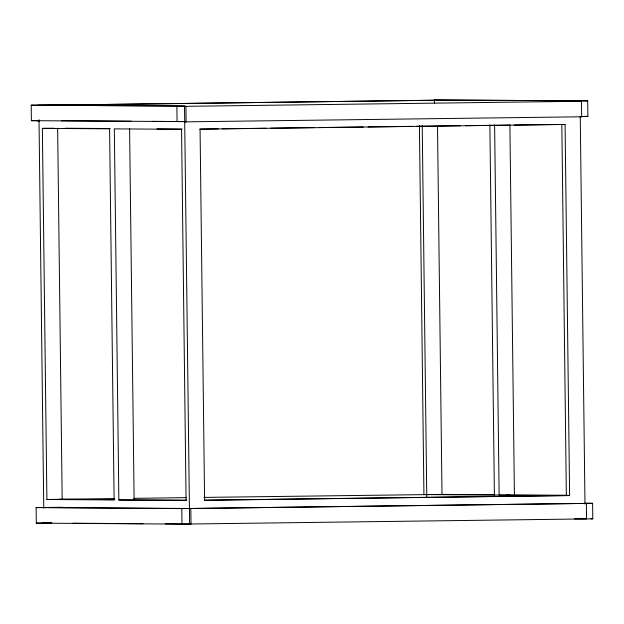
<?xml version="1.0" encoding="UTF-8"?>
<svg xmlns="http://www.w3.org/2000/svg" width="624" height="624" viewBox="0 0 624 624"><rect width="100%" height="100%" fill="white"/><g stroke="black" fill="none" stroke-linecap="round" stroke-linejoin="round"><path stroke-width="0.94" d="M152.654 121.368L184.696 121.586L31.387 120.689L31.2 105.167L184.509 106.064L189.618 524.012M434.421 103.171L434.382 99.988L587.691 100.877L587.886 116.399L580.25 116.501L584.984 504.075M31.2 105.167L184.509 106.064M587.691 100.877L434.382 99.988M581.467 101.26L184.517 106.337L185.913 106.345L186.108 121.867L184.704 121.859L581.654 116.782L581.467 101.26L580.063 101.252M31.387 120.689L39.023 120.596M39.577 120.838L37.627 120.861L39.031 120.869M42.37 128.38L109.59 128.833L114.122 499.941L46.901 499.489L42.37 128.38L53.82 128.232M199.735 129.09L218.228 128.848M222.121 128.801L265.925 128.24M270.785 128.177L314.59 127.616M319.457 127.553L363.262 126.984M368.129 126.922L411.926 126.36M416.793 126.298L460.598 125.736M465.465 125.674L509.262 125.112M514.129 125.05L557.934 124.48M565.079 124.457L200.062 129.152L204.594 500.261L569.611 495.565L565.079 124.457L562.637 124.441M46.901 499.489L114.403 498.553M133.754 498.365L186.428 497.632M203.954 497.406L442.455 494.403M506.813 494.894L509.675 494.855L507.312 494.84M118.856 499.98L186.077 500.432L181.545 129.324L114.325 128.864L118.856 499.98L186.732 500.136M567.013 495.245L499.138 495.089L494.614 124.948M204.266 500.198L566.358 495.542L561.826 124.433M584.844 503.256L592.613 503.311L592.8 518.833L181.982 524.113L36.309 523.123L36.114 507.601L62.26 507.265M36.114 507.601L181.795 508.591L592.613 503.311M42.346 507.491L190.827 508.505L586.381 503.42L586.568 518.942L574.486 518.856M36.309 523.123L51.73 522.928M584.002 116.376L587.886 116.399M580.258 116.774L581.654 116.782M61.363 120.744L131.282 121.22M65.426 128.232L110.245 128.536M156.874 128.856L182.2 129.028M494.731 494.754L442.003 494.395L437.502 126.212M569.611 495.565L423.93 494.575L419.422 125.416M58.921 499.27L114.777 499.652M584.977 503.404L586.381 503.42M590.858 518.817L592.8 518.833M42.541 523.013L51.706 523.076M73.078 523.224L142.997 523.7M165.337 523.848L191.014 524.027L190.827 508.505M509.886 124.753L514.41 494.887M489.879 124.917L494.403 495.058M422.222 125.416L426.769 497.507M176.881 106.158L177.068 121.68M181.795 508.591L181.982 524.113M129.589 128.669L134.121 499.777M57.634 128.177L62.174 499.294M39.008 119.652L43.758 508.17M432.986 100.253L37.44 105.339L434.39 100.261L432.986 100.253"/></g></svg>
